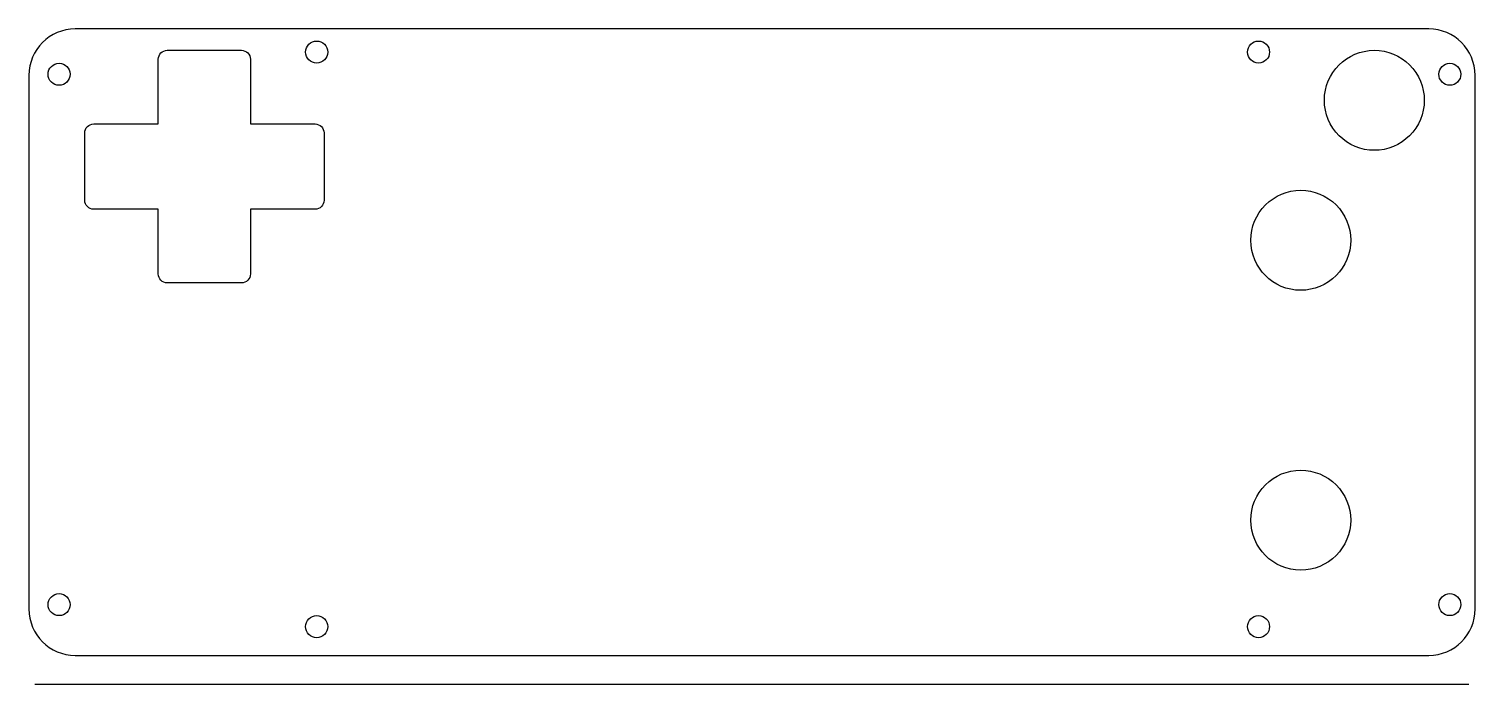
# Model space of a CAD drawing. Extents: x 10 to 135, y 16 to 73.
import ezdxf

# ---------------------------------------------------------------- set-up
doc = ezdxf.new("R2010")
doc.units = 0
doc.layers.get('0').update_dxf_attribs({"linetype": 'CONTINUOUS'})

msp = doc.modelspace()

# ---------------------------------------------------------------- linework, layer by layer
at = {"color": 7}
for p, q in [((130.800115, 72.870358), (14.000511, 72.870358)), ((34.831799, 71.822878), (34.831799, 71.822878)), ((116.111085, 71.822878), (116.111085, 71.822878)), ((12.606797, 69.918081), (12.606797, 69.918081)), ((21.941629, 71.028092), (28.341756, 71.028092)), ((21.941629, 71.028092), (21.941629, 71.028092)), ((29.116903, 70.252945), (29.116903, 64.678091)), ((126.10634, 71.028092), (126.10634, 71.028092)), ((132.62119, 69.918081), (132.62119, 69.918081)), ((10.000238, 68.870601), (10.000238, 22.870304)), ((134.799869, 22.870304), (134.799869, 68.870601)), ((15.591628, 64.678091), (21.166482, 64.678091)), ((29.116903, 64.678091), (34.691757, 64.678091)), ((119.756343, 58.963194), (119.756343, 58.963194)), ((21.166482, 57.328154), (15.591628, 57.328154)), ((21.166482, 51.7533), (21.166482, 57.328154)), ((34.691757, 57.328154), (29.116903, 57.328154)), ((119.756343, 34.833397), (119.756343, 34.833397)), ((12.606797, 24.198387), (12.606797, 24.198387)), ((132.62119, 24.198387), (132.62119, 24.198387)), ((34.831799, 22.293079), (34.831799, 22.293079)), ((116.111085, 22.293079), (116.111085, 22.293079)), ((14.000511, 18.870547), (130.800115, 18.870547)), ((10.513525, 16.39615), (134.270163, 16.39615))]:
    msp.add_line(p, q, dxfattribs=at)
for points in [[(14.000511, 72.870358), (11.784513, 72.870358), (10.000238, 71.086607), (10.000238, 68.870601)], [(134.799869, 68.870601), (134.799692, 71.086607), (133.01598, 72.870358), (130.800115, 72.870358)], [(33.88147, 70.873064), (33.881519, 71.125044), (33.981675, 71.366682), (34.159901, 71.544811)], [(34.159901, 71.544811), (34.338126, 71.72294), (34.579819, 71.822965), (34.831799, 71.822878)], [(34.831799, 71.822878), (35.356325, 71.822775), (35.781511, 71.397589), (35.781614, 70.873064)], [(115.161271, 70.873064), (115.161374, 71.397589), (115.58656, 71.822775), (116.111085, 71.822878)], [(116.111085, 71.822878), (116.363065, 71.822965), (116.604758, 71.72294), (116.782983, 71.544811)], [(116.782983, 71.544811), (116.961208, 71.366682), (117.061364, 71.125044), (117.061414, 70.873064)], [(11.9349, 69.640017), (12.113125, 69.818145), (12.354817, 69.918169), (12.606797, 69.918081)], [(12.606797, 69.918081), (13.131321, 69.917978), (13.556505, 69.492794), (13.55661, 68.968271)], [(21.166482, 70.252945), (21.166546, 70.68102), (21.513554, 71.028027), (21.941629, 71.028092)], [(21.166482, 64.678091), (21.166482, 64.678091), (21.166482, 70.252945), (21.166482, 70.252945)], [(28.341756, 71.028092), (28.769831, 71.028028), (29.116839, 70.68102), (29.116903, 70.252945)], [(34.159901, 70.201316), (33.981675, 70.379445), (33.881519, 70.621083), (33.88147, 70.873064)], [(34.831799, 69.92325), (34.579819, 69.923162), (34.338126, 70.023187), (34.159901, 70.201316)], [(35.781614, 70.873064), (35.781511, 70.348538), (35.356325, 69.923352), (34.831799, 69.92325)], [(116.111085, 69.92325), (115.58656, 69.923352), (115.161374, 70.348538), (115.161271, 70.873064)], [(116.782983, 70.201316), (116.604758, 70.023187), (116.363065, 69.923162), (116.111085, 69.92325)], [(117.061414, 70.873064), (117.061364, 70.621083), (116.961208, 70.379445), (116.782983, 70.201316)], [(121.796528, 66.718279), (121.796652, 69.098486), (123.726154, 71.027988), (126.10634, 71.028092)], [(126.10634, 71.028092), (127.249442, 71.02818), (128.345759, 70.574158), (129.154107, 69.765909)], [(131.67138, 68.968271), (131.671485, 69.492794), (132.096668, 69.917977), (132.62119, 69.918081)], [(132.62119, 69.918081), (133.145714, 69.917979), (133.5709, 69.492795), (133.571004, 68.968271)], [(11.934715, 68.296188), (11.756475, 68.474429), (11.656379, 68.716201), (11.656468, 68.968271)], [(11.656468, 68.968271), (11.656518, 69.220251), (11.756674, 69.461888), (11.9349, 69.640017)], [(13.55661, 68.968271), (13.556698, 68.71629), (13.456674, 68.474597), (13.278545, 68.296371)], [(129.154107, 69.765909), (129.962454, 68.957659), (130.416615, 67.861391), (130.416675, 66.718279)], [(131.949444, 68.296372), (131.771316, 68.474598), (131.671292, 68.716291), (131.67138, 68.968271)], [(133.571004, 68.968271), (133.571093, 68.71629), (133.471068, 68.474597), (133.292939, 68.29637)], [(12.606797, 68.017939), (12.354727, 68.017851), (12.112955, 68.117947), (11.934715, 68.296188)], [(13.278545, 68.296371), (13.100417, 68.118145), (12.858778, 68.017988), (12.606797, 68.017939)], [(132.62119, 68.017939), (132.36921, 68.017989), (132.127572, 68.118146), (131.949444, 68.296372)], [(133.292939, 68.29637), (133.11481, 68.118144), (132.873171, 68.017988), (132.62119, 68.017939)], [(123.058726, 63.670497), (122.250477, 64.478844), (121.796449, 65.575167), (121.796528, 66.718279)], [(130.416675, 66.718279), (130.416753, 65.575076), (129.962654, 64.478675), (129.154291, 63.670312)], [(14.816482, 63.902944), (14.816546, 64.331019), (15.163553, 64.678026), (15.591628, 64.678091)], [(14.816482, 58.1033), (14.816482, 58.1033), (14.816482, 63.902944), (14.816482, 63.902944)], [(34.691757, 64.678091), (35.119833, 64.678027), (35.466841, 64.331019), (35.466905, 63.902944)], [(35.466905, 63.902944), (35.466905, 63.902944), (35.466905, 58.1033), (35.466905, 58.1033)], [(126.10634, 62.407944), (124.963238, 62.407994), (123.866976, 62.862149), (123.058726, 63.670497)], [(129.154291, 63.670312), (128.345929, 62.861949), (127.249533, 62.407856), (126.10634, 62.407944)], [(116.708728, 57.700645), (117.516979, 58.508992), (118.613241, 58.963145), (119.756343, 58.963194)], [(119.756343, 58.963194), (120.899534, 58.963282), (121.995928, 58.509189), (122.80429, 57.700827)], [(15.591628, 57.328154), (15.163554, 57.328218), (14.816546, 57.675225), (14.816482, 58.1033)], [(35.466905, 58.1033), (35.46684, 57.675225), (35.119832, 57.328218), (34.691757, 57.328154)], [(115.446527, 54.652865), (115.446449, 55.795976), (115.900478, 56.892298), (116.708728, 57.700645)], [(122.80429, 57.700827), (123.612652, 56.892466), (124.066751, 55.796066), (124.066674, 54.652865)], [(29.116903, 57.328154), (29.116903, 57.328154), (29.116903, 51.7533), (29.116903, 51.7533)], [(119.756343, 50.343049), (117.376154, 50.34315), (115.446649, 52.272655), (115.446527, 54.652865)], [(124.066674, 54.652865), (124.066615, 53.509753), (123.612455, 52.413484), (122.804108, 51.605234)], [(21.941629, 50.978153), (21.513554, 50.978217), (21.166546, 51.325225), (21.166482, 51.7533)], [(29.116903, 51.7533), (29.116839, 51.325225), (28.769831, 50.978217), (28.341756, 50.978153)], [(122.804108, 51.605234), (121.995761, 50.796984), (120.899445, 50.342961), (119.756343, 50.343049)], [(28.341756, 50.978153), (28.341756, 50.978153), (21.941629, 50.978153), (21.941629, 50.978153)], [(116.708729, 33.570848), (117.516979, 34.379194), (118.613241, 34.833348), (119.756343, 34.833397)], [(119.756343, 34.833397), (120.899533, 34.833484), (121.995927, 34.379391), (122.804289, 33.57103)], [(115.446527, 30.523069), (115.44645, 31.66618), (115.900479, 32.762502), (116.708729, 33.570848)], [(122.804289, 33.57103), (123.612651, 32.762669), (124.06675, 31.66627), (124.066674, 30.523069)], [(119.756343, 26.213253), (117.376154, 26.213355), (115.446649, 28.142859), (115.446527, 30.523069)], [(124.066674, 30.523069), (124.066615, 29.379957), (123.612455, 28.283689), (122.804108, 27.475438)], [(122.804108, 27.475438), (121.995761, 26.667188), (120.899445, 26.213165), (119.756343, 26.213253)], [(11.656468, 23.248061), (11.656381, 23.500131), (11.756477, 23.7419), (11.934718, 23.92014)], [(11.934718, 23.92014), (12.112958, 24.098379), (12.354728, 24.198474), (12.606797, 24.198387)], [(12.606797, 24.198387), (12.858777, 24.198337), (13.100414, 24.098182), (13.278543, 23.919957)], [(13.278543, 23.919957), (13.456671, 23.741732), (13.556696, 23.500041), (13.55661, 23.248061)], [(131.67138, 23.248061), (131.671294, 23.500041), (131.771319, 23.741732), (131.949446, 23.919956)], [(131.949446, 23.919956), (132.127574, 24.098181), (132.369211, 24.198336), (132.62119, 24.198387)], [(132.62119, 24.198387), (132.87317, 24.198337), (133.114808, 24.098182), (133.292937, 23.919957)], [(133.292937, 23.919957), (133.471065, 23.741733), (133.571091, 23.500041), (133.571004, 23.248061)], [(10.000238, 22.870304), (10.000238, 20.654309), (11.784525, 18.870547), (14.000511, 18.870547)], [(11.934897, 22.576311), (11.756672, 22.754441), (11.656516, 22.99608), (11.656468, 23.248061)], [(12.606797, 22.298244), (12.354816, 22.298156), (12.113123, 22.398182), (11.934897, 22.576311)], [(13.55661, 23.248061), (13.556509, 22.723535), (13.131323, 22.298347), (12.606797, 22.298244)], [(130.800115, 18.870547), (133.016107, 18.870547), (134.799869, 20.654302), (134.799869, 22.870304)], [(132.62119, 22.298244), (132.096665, 22.298349), (131.671481, 22.723536), (131.67138, 23.248061)], [(133.571004, 23.248061), (133.570904, 22.723535), (133.145717, 22.298347), (132.62119, 22.298244)], [(34.159719, 20.671185), (33.981478, 20.849425), (33.881383, 21.091196), (33.88147, 21.343265)], [(33.88147, 21.343265), (33.881519, 21.595246), (33.981675, 21.836884), (34.159901, 22.015013)], [(34.159901, 22.015013), (34.338126, 22.193142), (34.579819, 22.293166), (34.831799, 22.293079)], [(34.831799, 22.293079), (35.356325, 22.292977), (35.781511, 21.867791), (35.781614, 21.343265)], [(35.781614, 21.343265), (35.781701, 21.091285), (35.681676, 20.849592), (35.503547, 20.671367)], [(115.439337, 20.671367), (115.261209, 20.849592), (115.161184, 21.091285), (115.161271, 21.343265)], [(115.161271, 21.343265), (115.161374, 21.86779), (115.58656, 22.292976), (116.111085, 22.293079)], [(116.111085, 22.293079), (116.363065, 22.293166), (116.604758, 22.193142), (116.782983, 22.015013)], [(116.782983, 22.015013), (116.961208, 21.836884), (117.061364, 21.595246), (117.061414, 21.343265)], [(117.061414, 21.343265), (117.061501, 21.091196), (116.961405, 20.849425), (116.783165, 20.671185)], [(34.831799, 20.392936), (34.579729, 20.392849), (34.337959, 20.492945), (34.159719, 20.671185)], [(35.503547, 20.671367), (35.325418, 20.493141), (35.08378, 20.392985), (34.831799, 20.392936)], [(116.111085, 20.392936), (115.859104, 20.392986), (115.617466, 20.493142), (115.439337, 20.671367)], [(116.783165, 20.671185), (116.604925, 20.492945), (116.363154, 20.392849), (116.111085, 20.392936)]]:
    msp.add_open_spline(points, degree=3, dxfattribs=at)

doc.saveas('drawing.dxf')
